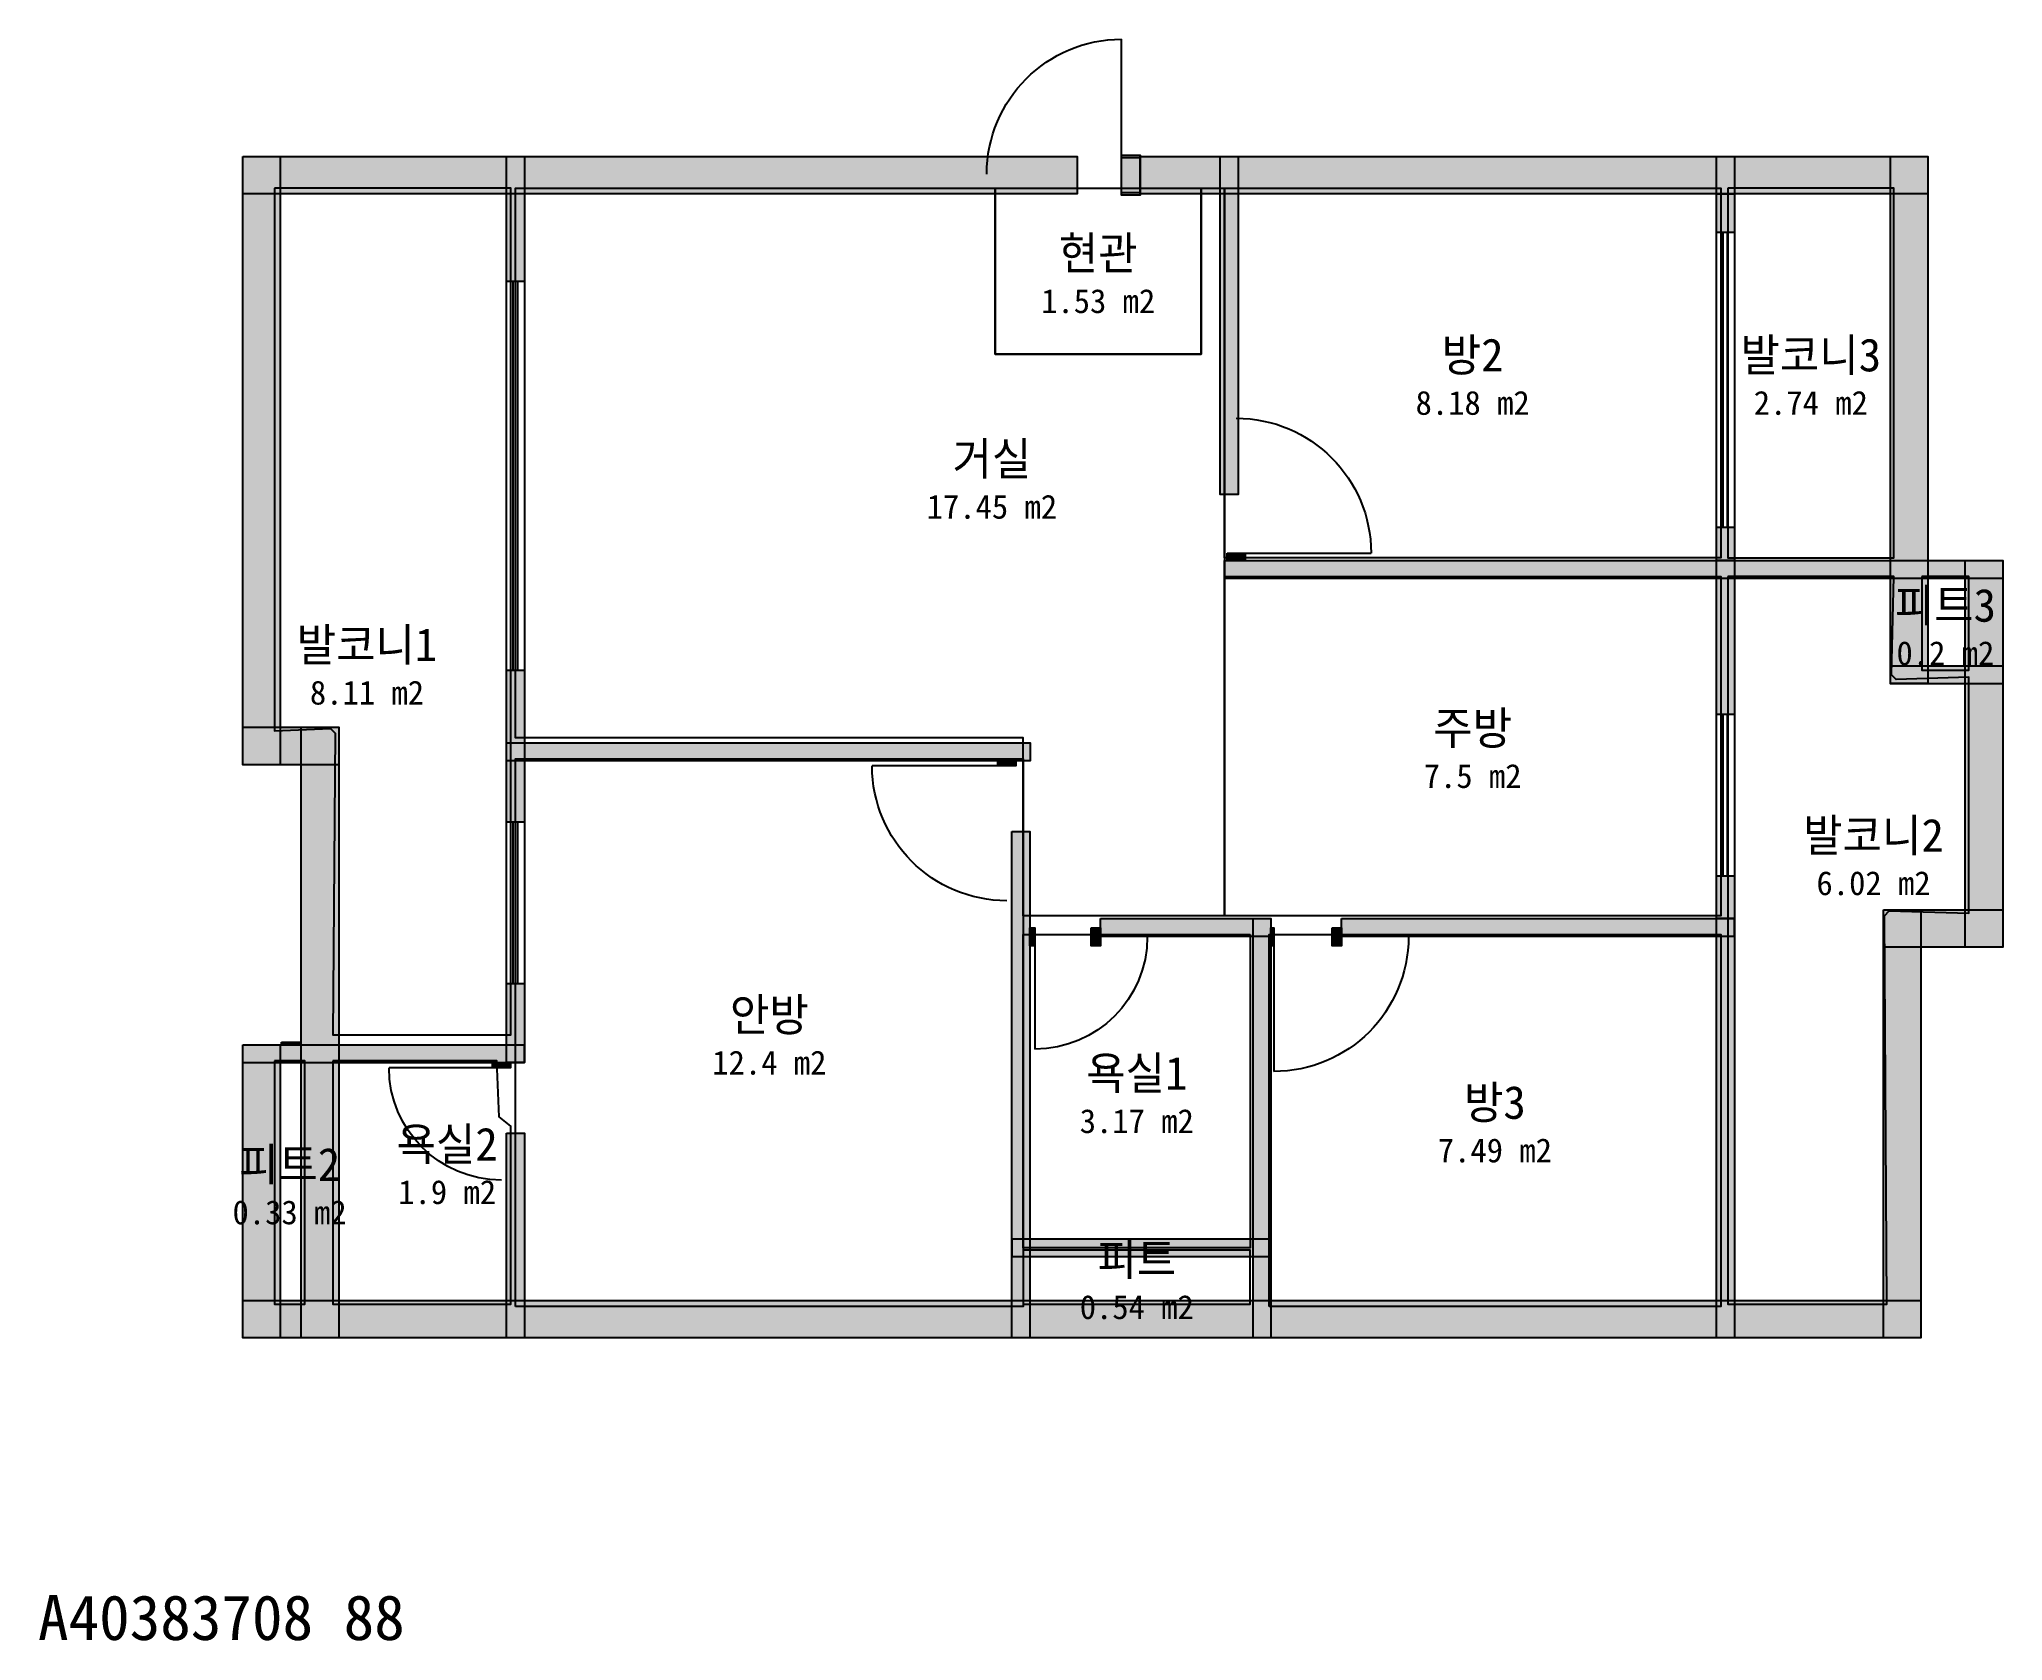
# Model space of a CAD drawing. Header units: millimetres. Extents: x 9 to 13117, y -905 to 9791.
import ezdxf
from ezdxf.enums import TextEntityAlignment as Align

# ---------------------------------------------------------------- set-up
doc = ezdxf.new("R2010")
doc.units = ezdxf.units.MM
for name, color, linetype in [('A-ANNO-TEXT', 7, 'Continuous'), ('A-AREA', 9, 'Continuous'), ('A-AREA-IDEN', 7, 'Continuous'), ('A-DOOR', 4, 'Continuous'), ('A-GLAZ', 5, 'Continuous'), ('A-WALL-EXTR', 7, 'Continuous'), ('A-WALL-PATT', 8, 'Continuous'), ('A-WALL-PRTN', 8, 'Continuous')]:
    doc.layers.add(name, color=color, linetype=linetype)

# ---------------------------------------------------------------- blocks, each defined once
blk = doc.blocks.new('JJ-DOOR-SWING')
blk.add_line((0, 0), (0, 1000))
blk.add_arc((0, 0), 1000, 0, 90)
at = {"flags": 1}
for tag, p in [('WIDTH', (0, -150)), ('TYPE', (0, -250))]:
    blk.add_attdef(tag, p, '', height=80, dxfattribs=at)
blk = doc.blocks.new('JJ-WIN-DOUBLE')
for p, q in [((1000, 500), (0, 500)), ((0, 500), (0, -500)), ((1000, -500), (1000, 500)), ((0, 120), (1000, 120)), ((0, -120), (1000, -120)), ((0, -500), (1000, -500))]:
    blk.add_line(p, q)
at = {"flags": 1}
for tag, p in [('WIDTH', (0, -700)), ('TYPE', (0, -800))]:
    blk.add_attdef(tag, p, '', height=80, dxfattribs=at)

msp = doc.modelspace()

# ---------------------------------------------------------------- linework, layer by layer
at = {"layer": 'A-AREA'}
for points in [[(1578.125, 8796.875), (1578.125, 5171.875), (1953.125, 5187.5), (1984.375, 5156.25), (1968.75, 3140.625), (3156.25, 3140.625), (3156.25, 8796.875)], [(6390.625, 7687.5), (7765.625, 7687.5), (7765.625, 8796.875), (7921.875, 8796.875), (7921.875, 3937.5), (6578.125, 3937.5), (6578.125, 5125), (3187.5, 5125), (3187.5, 8796.875), (6390.625, 8796.875)], [(6390.625, 8796.875), (7765.625, 8796.875), (7765.625, 7687.5), (6390.625, 7687.5)], [(7921.875, 6328.125), (7921.875, 8796.875), (11234.375, 8796.875), (11234.375, 6328.125)], [(11281.25, 8796.875), (11281.25, 6328.125), (12390.625, 6328.125), (12390.625, 8796.875)], [(7921.875, 3937.5), (7921.875, 6203.125), (11234.375, 6203.125), (11234.375, 3937.5)], [(11281.25, 6203.125), (11281.25, 1343.75), (12343.75, 1343.75), (12328.125, 3937.5), (12359.375, 3968.75), (12890.625, 3953.125), (12890.625, 5531.25), (12406.25, 5515.625), (12375, 5546.875), (12390.625, 6203.125)], [(12578.125, 6203.125), (12578.125, 5578.125), (12890.625, 5578.125), (12890.625, 6203.125)], [(3187.5, 1328.125), (3187.5, 4984.375), (6578.125, 4984.375), (6578.125, 1328.125)], [(8093.75, 3812.5), (8093.75, 1718.75), (6578.125, 1718.75), (6578.125, 3812.5)], [(8218.75, 1328.125), (8218.75, 3812.5), (11234.375, 3812.5), (11234.375, 1328.125)], [(1578.125, 2968.75), (1578.125, 1343.75), (1781.25, 1343.75), (1781.25, 2968.75)], [(1968.75, 2968.75), (1968.75, 1343.75), (3156.25, 1343.75), (3156.25, 2531.25), (3078.125, 2593.75), (3062.5, 2968.75)], [(6578.125, 1703.125), (6578.125, 1343.75), (8093.75, 1343.75), (8093.75, 1703.125)]]:
    msp.add_lwpolyline(points, close=True, dxfattribs=at)
at = {"layer": 'A-WALL-EXTR'}
for points in [[(1367.1875, 9007.8125), (6937.5, 9007.8125), (6937.5, 8757.8125), (1367.1875, 8757.8125)], [(1367.1875, 9007.8125), (1617.1875, 9007.8125), (1617.1875, 4945.3125), (1367.1875, 4945.3125)], [(7234.375, 9015.625), (7359.375, 9015.625), (7359.375, 8765.625), (7234.375, 8765.625)], [(7234.375, 9000), (7359.375, 9000), (7359.375, 8750), (7234.375, 8750)], [(7359.375, 9007.8125), (12617.1875, 9007.8125), (12617.1875, 8757.8125), (7359.375, 8757.8125)], [(12367.1875, 9007.8125), (12617.1875, 9007.8125), (12617.1875, 5487.5), (12367.1875, 5487.5)], [(12867.1875, 6309.375), (13117.1875, 6309.375), (13117.1875, 3726.5625), (12867.1875, 3726.5625)], [(1367.1875, 5195.3125), (2007.8125, 5195.3125), (2007.8125, 4945.3125), (1367.1875, 4945.3125)], [(1757.8125, 5195.3125), (2007.8125, 5195.3125), (2007.8125, 1117.1875), (1757.8125, 1117.1875)], [(12320.3125, 3976.5625), (13117.1875, 3976.5625), (13117.1875, 3726.5625), (12320.3125, 3726.5625)], [(12320.3125, 3976.5625), (12570.3125, 3976.5625), (12570.3125, 1117.1875), (12320.3125, 1117.1875)], [(1367.1875, 3075), (1617.1875, 3075), (1617.1875, 1117.1875), (1367.1875, 1117.1875)], [(1625, 3093.75), (1750, 3093.75), (1750, 3078.125), (1625, 3078.125)], [(1367.1875, 1367.1875), (12570.3125, 1367.1875), (12570.3125, 1117.1875), (1367.1875, 1117.1875)]]:
    msp.add_lwpolyline(points, close=True, dxfattribs=at)
at = {"layer": 'A-WALL-PATT', "color": 8}
for points in [[(1367.1875, 9007.8125), (6937.5, 9007.8125), (1367.1875, 8757.8125), (6937.5, 8757.8125)], [(1367.1875, 9007.8125), (1617.1875, 9007.8125), (1367.1875, 4945.3125), (1617.1875, 4945.3125)], [(3127.5, 9007.8125), (3247.5, 9007.8125), (3127.5, 8171.875), (3247.5, 8171.875)], [(7234.375, 9015.625), (7359.375, 9015.625), (7234.375, 8765.625), (7359.375, 8765.625)], [(7234.375, 9000), (7359.375, 9000), (7234.375, 8750), (7359.375, 8750)], [(7359.375, 9007.8125), (12617.1875, 9007.8125), (7359.375, 8757.8125), (12617.1875, 8757.8125)], [(7893.125, 9007.8125), (8013.125, 9007.8125), (7893.125, 6750), (8013.125, 6750)], [(11205.625, 9007.8125), (11325.625, 9007.8125), (11205.625, 8500), (11325.625, 8500)], [(12367.1875, 9007.8125), (12617.1875, 9007.8125), (12367.1875, 5487.5), (12617.1875, 5487.5)], [(11205.625, 8757.8125), (11325.625, 8757.8125), (11205.625, 8500), (11325.625, 8500)], [(11205.625, 6531.25), (11325.625, 6531.25), (11205.625, 5281.25), (11325.625, 5281.25)], [(11205.625, 6531.25), (11325.625, 6531.25), (11205.625, 6309.375), (11325.625, 6309.375)], [(7921.875, 6310), (13117.1875, 6310), (7921.875, 6190), (13117.1875, 6190)], [(7940, 6359.375), (8060, 6359.375), (7940, 6309.375), (8060, 6309.375)], [(12867.1875, 6309.375), (13117.1875, 6309.375), (12867.1875, 3726.5625), (13117.1875, 3726.5625)], [(3127.5, 5578.125), (3247.5, 5578.125), (3127.5, 4562.5), (3247.5, 4562.5)], [(12367.1875, 5606.875), (13117.1875, 5606.875), (12367.1875, 5486.875), (13117.1875, 5486.875)], [(1367.1875, 5195.3125), (2007.8125, 5195.3125), (1367.1875, 4945.3125), (2007.8125, 4945.3125)], [(1757.8125, 5195.3125), (2007.8125, 5195.3125), (1757.8125, 1117.1875), (2007.8125, 1117.1875)], [(3128.125, 5091.25), (6625, 5091.25), (3128.125, 4971.25), (6625, 4971.25)], [(6408.75, 4971.875), (6528.75, 4971.875), (6408.75, 4937.5), (6528.75, 4937.5)], [(6502.5, 4500), (6622.5, 4500), (6502.5, 1117.1875), (6622.5, 1117.1875)], [(11205.625, 4203.125), (11325.625, 4203.125), (11205.625, 1117.1875), (11325.625, 1117.1875)], [(11205.625, 4203.125), (11325.625, 4203.125), (11205.625, 3918.75), (11325.625, 3918.75)], [(12320.3125, 3976.5625), (13117.1875, 3976.5625), (12320.3125, 3726.5625), (13117.1875, 3726.5625)], [(12320.3125, 3976.5625), (12570.3125, 3976.5625), (12320.3125, 1117.1875), (12570.3125, 1117.1875)], [(6621.875, 3856.875), (6656.25, 3856.875), (6621.875, 3736.875), (6656.25, 3736.875)], [(7031.25, 3856.875), (7093.75, 3856.875), (7031.25, 3736.875), (7093.75, 3736.875)], [(7093.75, 3919.375), (8231.25, 3919.375), (7093.75, 3799.375), (8231.25, 3799.375)], [(8111.875, 3918.75), (8231.875, 3918.75), (8111.875, 1117.1875), (8231.875, 1117.1875)], [(8231.25, 3856.875), (8250, 3856.875), (8231.25, 3736.875), (8250, 3736.875)], [(8640.625, 3856.875), (8703.125, 3856.875), (8640.625, 3736.875), (8703.125, 3736.875)], [(8703.125, 3919.375), (11325, 3919.375), (8703.125, 3799.375), (11325, 3799.375)], [(3127.5, 3484.375), (3247.5, 3484.375), (3127.5, 2956.25), (3247.5, 2956.25)], [(1367.1875, 3075.625), (3246.875, 3075.625), (1367.1875, 2955.625), (3246.875, 2955.625)], [(1367.1875, 3075), (1617.1875, 3075), (1367.1875, 1117.1875), (1617.1875, 1117.1875)], [(1625, 3093.75), (1625, 3078.125), (1750, 3078.125)], [(1750, 3078.125), (1750, 3093.75), (1625, 3093.75)], [(3033.75, 2956.25), (3153.75, 2956.25), (3033.75, 2921.875), (3153.75, 2921.875)], [(3127.5, 2484.375), (3247.5, 2484.375), (3127.5, 1117.1875), (3247.5, 1117.1875)], [(6503.125, 1778.75), (8231.25, 1778.75), (6503.125, 1658.75), (8231.25, 1658.75)], [(1367.1875, 1367.1875), (12570.3125, 1367.1875), (1367.1875, 1117.1875), (12570.3125, 1117.1875)]]:
    msp.add_solid(points, dxfattribs=at)
at = {"layer": 'A-WALL-PRTN'}
for points in [[(3127.5, 9007.8125), (3247.5, 9007.8125), (3247.5, 8171.875), (3127.5, 8171.875)], [(7893.125, 9007.8125), (8013.125, 9007.8125), (8013.125, 6750), (7893.125, 6750)], [(11205.625, 9007.8125), (11325.625, 9007.8125), (11325.625, 8500), (11205.625, 8500)], [(11205.625, 8757.8125), (11325.625, 8757.8125), (11325.625, 8500), (11205.625, 8500)], [(11205.625, 6531.25), (11325.625, 6531.25), (11325.625, 5281.25), (11205.625, 5281.25)], [(11205.625, 6531.25), (11325.625, 6531.25), (11325.625, 6309.375), (11205.625, 6309.375)], [(7921.875, 6310), (13117.1875, 6310), (13117.1875, 6190), (7921.875, 6190)], [(7940, 6359.375), (8060, 6359.375), (8060, 6309.375), (7940, 6309.375)], [(3127.5, 5578.125), (3247.5, 5578.125), (3247.5, 4562.5), (3127.5, 4562.5)], [(12367.1875, 5606.875), (13117.1875, 5606.875), (13117.1875, 5486.875), (12367.1875, 5486.875)], [(3128.125, 5091.25), (6625, 5091.25), (6625, 4971.25), (3128.125, 4971.25)], [(6408.75, 4971.875), (6528.75, 4971.875), (6528.75, 4937.5), (6408.75, 4937.5)], [(6502.5, 4500), (6622.5, 4500), (6622.5, 1117.1875), (6502.5, 1117.1875)], [(11205.625, 4203.125), (11325.625, 4203.125), (11325.625, 1117.1875), (11205.625, 1117.1875)], [(11205.625, 4203.125), (11325.625, 4203.125), (11325.625, 3918.75), (11205.625, 3918.75)], [(6621.875, 3856.875), (6656.25, 3856.875), (6656.25, 3736.875), (6621.875, 3736.875)], [(7031.25, 3856.875), (7093.75, 3856.875), (7093.75, 3736.875), (7031.25, 3736.875)], [(7093.75, 3919.375), (8231.25, 3919.375), (8231.25, 3799.375), (7093.75, 3799.375)], [(8111.875, 3918.75), (8231.875, 3918.75), (8231.875, 1117.1875), (8111.875, 1117.1875)], [(8231.25, 3856.875), (8250, 3856.875), (8250, 3736.875), (8231.25, 3736.875)], [(8640.625, 3856.875), (8703.125, 3856.875), (8703.125, 3736.875), (8640.625, 3736.875)], [(8703.125, 3919.375), (11325, 3919.375), (11325, 3799.375), (8703.125, 3799.375)], [(3127.5, 3484.375), (3247.5, 3484.375), (3247.5, 2956.25), (3127.5, 2956.25)], [(1367.1875, 3075.625), (3246.875, 3075.625), (3246.875, 2955.625), (1367.1875, 2955.625)], [(3033.75, 2956.25), (3153.75, 2956.25), (3153.75, 2921.875), (3033.75, 2921.875)], [(3127.5, 2484.375), (3247.5, 2484.375), (3247.5, 1117.1875), (3127.5, 1117.1875)], [(6503.125, 1778.75), (8231.25, 1778.75), (8231.25, 1658.75), (6503.125, 1658.75)]]:
    msp.add_lwpolyline(points, close=True, dxfattribs=at)

# ---------------------------------------------------------------- block references
at = {"layer": 'A-DOOR'}
for p, xscale, yscale, rotation in [((7234.375, 8890.625), 0.9, -0.9, 180), ((8000, 6359.375), 0.9, -0.9, 90), ((6468.75, 4937.5), 0.9, -0.9, -90), ((3093.75, 2921.875), 0.75, -0.75, -90)]:
    msp.add_blockref('JJ-DOOR-SWING', p, dxfattribs=dict(at, xscale=xscale, yscale=yscale, rotation=rotation))
for p, xscale, yscale in [((6656.25, 3796.875), 0.75, -0.75), ((8250, 3796.875), 0.9, -0.9)]:
    msp.add_blockref('JJ-DOOR-SWING', p, dxfattribs=dict(at, xscale=xscale, yscale=yscale))
at = {"layer": 'A-GLAZ', "yscale": 0.125, "rotation": 90}
for p, xscale in [((11265.625, 6531.25), 1.96875), ((3187.5, 5578.125), 2.59375), ((11265.625, 4203.125), 1.078125), ((3187.5, 3484.375), 1.078125)]:
    msp.add_blockref('JJ-WIN-DOUBLE', p, dxfattribs=dict(at, xscale=xscale))

# ---------------------------------------------------------------- texts
at = {"layer": 'A-ANNO-TEXT'}
msp.add_text('A40383708 88', height=300, dxfattribs=at).set_placement((0, -900))
at = {"layer": 'A-AREA-IDEN'}
for s, height, p in [('현관', 220, (7078.125, 8362.1875)), ('1.53 m2', 160, (7078.125, 8042.1875)), ('방2', 220, (9578.125, 7682.5)), ('발코니3', 220, (11835.9375, 7682.5)), ('8.18 m2', 160, (9578.125, 7362.5)), ('2.74 m2', 160, (11835.9375, 7362.5)), ('거실', 220, (6368.75, 6988.75)), ('17.45 m2', 160, (6368.75, 6668.75)), ('피트3', 220, (12734.375, 6010.625)), ('발코니1', 220, (2196.4286, 5747.2321)), ('0.2 m2', 160, (12734.375, 5690.625)), ('8.11 m2', 160, (2196.4286, 5427.2321)), ('주방', 220, (9578.125, 5190.3125)), ('7.5 m2', 160, (9578.125, 4870.3125)), ('발코니2', 220, (12254.6875, 4474.6875)), ('6.02 m2', 160, (12254.6875, 4154.6875)), ('안방', 220, (4882.8125, 3276.25)), ('12.4 m2', 160, (4882.8125, 2956.25)), ('욕실1', 220, (7335.9375, 2885.625)), ('방3', 220, (9726.5625, 2690.3125)), ('3.17 m2', 160, (7335.9375, 2565.625)), ('욕실2', 220, (2731.7708, 2411.6667)), ('피트2', 220, (1679.6875, 2276.25)), ('7.49 m2', 160, (9726.5625, 2370.3125)), ('1.9 m2', 160, (2731.7708, 2091.6667)), ('0.33 m2', 160, (1679.6875, 1956.25)), ('피트', 220, (7335.9375, 1643.4375)), ('0.54 m2', 160, (7335.9375, 1323.4375))]:
    msp.add_text(s, height=height, dxfattribs=at).set_placement(p, align=Align.MIDDLE_CENTER)

doc.saveas('drawing.dxf')
